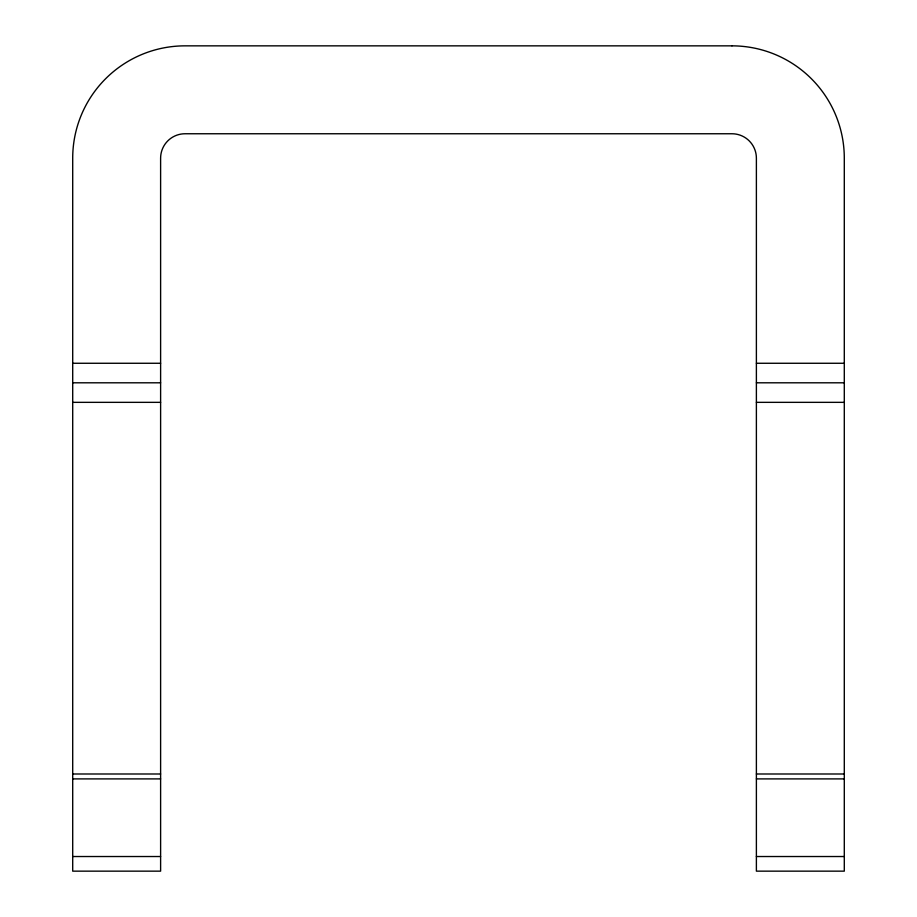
<?xml version="1.0" encoding="UTF-8"?>
<svg xmlns="http://www.w3.org/2000/svg" width="917" height="917" viewBox="0 0 917 917"><rect width="100%" height="100%" fill="white"/><g stroke="black" fill="none" stroke-linecap="round" stroke-linejoin="round"><path stroke-width="1.38" d="M72.707 363.27L160.613 363.27M756.387 363.27L844.293 363.27M72.707 382.802L160.613 382.802M756.387 382.802L844.293 382.802M72.707 402.345L160.613 402.345M756.387 402.345L844.293 402.345M72.707 773.994L160.613 773.994M756.387 773.994L844.293 773.994M72.707 778.9L160.613 778.9M756.387 778.9L844.293 778.9M72.707 856.524L160.613 856.524M756.387 856.524L844.293 856.524M731.972 45.85L185.028 45.85A112.321 112.321 0 0 0 72.707 158.171L72.707 871.15L160.613 871.15L160.613 158.171A24.415 24.415 0 0 1 185.028 133.756L731.972 133.756A24.415 24.415 0 0 1 756.387 158.171L756.387 871.15L844.293 871.15L844.293 158.171A112.321 112.321 0 0 0 731.972 45.85"/></g></svg>
